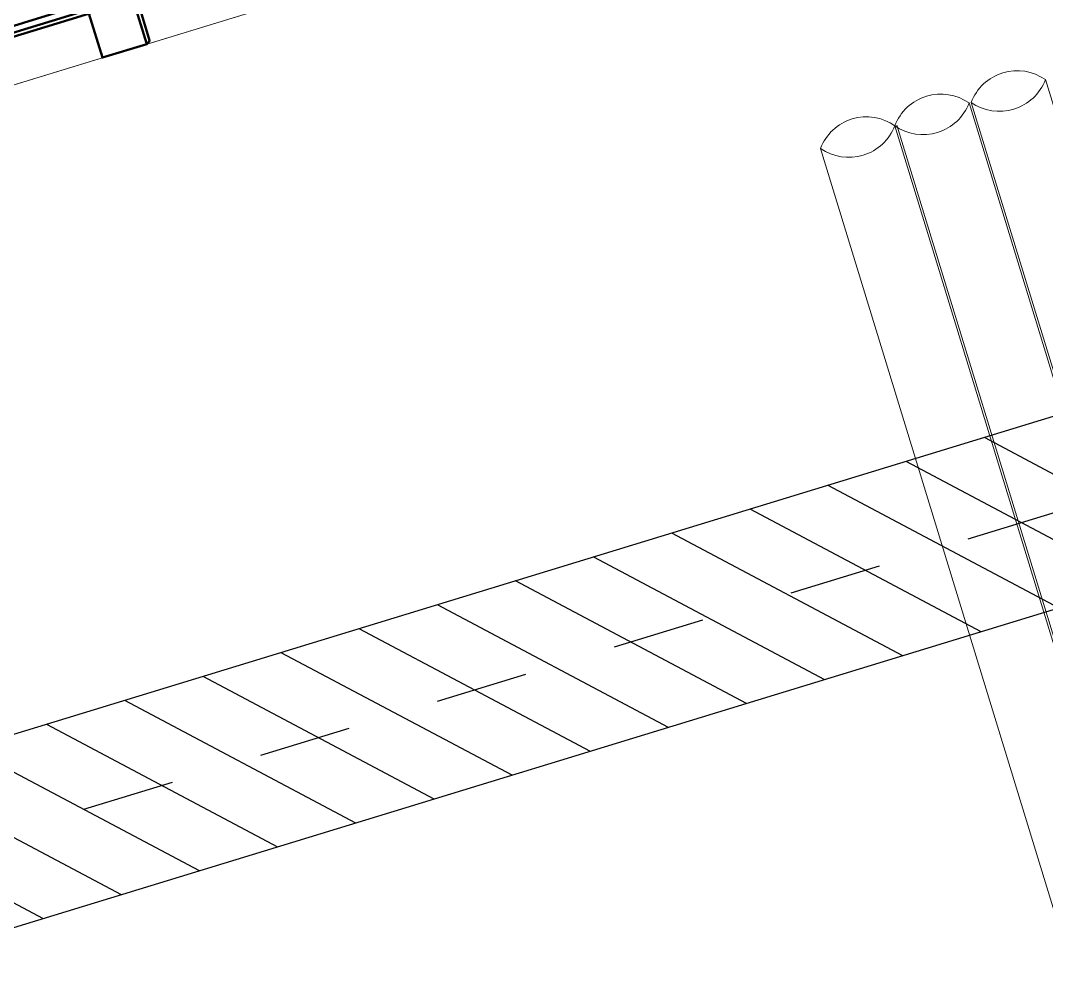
# Model space of a CAD drawing. Header units: inches. Extents: x 543393 to 2689207, y 1841861 to 9121372.
# Drawn here: x 547520.957 to 547522.066, y 1841966.557 to 1841967.59 of the extents above; entities that cross this region are included whole.
import ezdxf

# ---------------------------------------------------------------- set-up
doc = ezdxf.new("R2010")
doc.units = ezdxf.units.IN
doc.header["$MEASUREMENT"] = 0
doc.linetypes.add('ACAD_ISO04W100', pattern=[30, 24, -3, 0, -3])
for name, color, linetype in [('02 Xref HH1 MBXD$0$0.0', 4, 'Continuous'), ('02 Xref HH1 MBXD$0$02', 8, 'Continuous'), ('CENTER', 8, 'ACAD_ISO04W100')]:
    doc.layers.add(name, color=color, linetype=linetype)
doc.layers.add('Kich thuoc', color=8, linetype='Continuous', lineweight=18)
doc.layers.add('MUONG2', color=9, linetype='Continuous', lineweight=9)

# ---------------------------------------------------------------- blocks, each defined once
blk = doc.blocks.new('Dan AC 220')
for points in [[(28.83169759936936, 958.9365005858708), (3787.960592783507, 958.9365005858708), (3787.960592783507, 3.936500585870817), (28.83169759936936, 3.936500585870817)], [(28.83169759937054, 3.936500585824973), (3788.831697599371, 3.936500585825002), (3788.831697599371, 958.936500585825), (28.83169759937054, 958.936500585825)]]:
    blk.add_lwpolyline(points, close=True)
at = {"lineweight": 50}
for points in [[(1037.939346324583, 958.9365005858708), (1035.233963888324, 957.5838093677303), (1033.881272670194, 956.2311181495897), (1033.881272670194, 919.7084552600281), (1032.528581452065, 915.6503816056065), (1027.117816579543, 912.9449991694419), (991.9478449081507, 912.9449991694419), (989.2424624718915, 911.5923079513013), (987.8897712537619, 910.2396167331608), (987.8897712537619, 908.8869255150203), (1037.939346324583, 908.8869255150203), (1037.939346324583, 958.9365005858708), (1087.988921395405, 958.9365005858708), (1087.988921395405, 908.8869255150203)], [(78.88127267019081, 904.8288518605987), (3737.911017712682, 904.8288518605987)], [(128.9308477410123, 908.8869255150203), (3687.861442641861, 908.8869255150203)]]:
    blk.add_lwpolyline(points, dxfattribs=at)
blk.add_lwpolyline([(1258.428014879824, 895.3600133337313), (1257.075323661695, 898.0653957700124), (1255.722632443565, 898.0653957700124), (1097.457759922319, 898.0653957700124), (1094.752377486057, 898.0653957700124), (1094.752377486057, 895.3600133337313), (1094.752377486057, 734.3897583761718), (1094.752377486057, 733.0370671580313), (1097.457759922319, 731.6843759398907), (1255.722632443565, 731.6843759398907), (1257.075323661695, 733.0370671580313), (1258.428014879824, 734.3897583761718)], close=True, dxfattribs=at)
blk = doc.blocks.new('NDK1')
at = {"layer": '02 Xref HH1 MBXD$0$02'}
h = blk.add_hatch(dxfattribs=at)
h.set_pattern_fill('ANSI31', color=256, scale=500, angle=-90.00000000000001)
h.set_pattern_definition([(315, (239317.2439360879, 83243.51714219354), (44.19417382415923, 44.19417382415921), [])])
h.paths.add_polyline_path([(239417.2439360879, 58543.51714219354), (239417.2439360879, 58343.51714219354), (245417.2439360879, 58343.51714219354), (245417.2439360879, 58543.51714219354)])
at = {"layer": '02 Xref HH1 MBXD$0$0.0'}
for p, q in [((245417.2439360879, 58543.51714219354), (239417.2439360879, 58543.51714219354)), ((245417.2439360879, 58343.51714219354), (239417.2439360879, 58343.51714219354))]:
    blk.add_line(p, q, dxfattribs=at)
at = {"layer": 'CENTER', "color": 8, "ltscale": 0.015}
blk.add_line((250949.4446649298, 58443.5171421936), (238709.3855222972, 58443.5171421936), dxfattribs=at)
at = {"layer": 'MUONG2', "lineweight": 20}
for p, q in [((240723.993771348, 57992.91104755181), (240723.9937713483, 58894.12323683561)), ((240807.9937713483, 57992.91104755181), (240807.9937713483, 58894.12323683579)), ((240807.9937713481, 57992.91104755158), (240807.9937713483, 58894.12323683573)), ((240810.3561164937, 57992.91104755175), (240810.356116494, 58894.12323683556)), ((240891.9937713483, 57992.91104755158), (240891.9937713485, 58894.12323683573)), ((240894.3561164939, 57992.91104755175), (240894.3561164942, 58894.12323683556)), ((240894.3561164939, 57992.91104755175), (240894.356116494, 58894.12323683573)), ((240978.3561164941, 57992.91104755175), (240978.3561164942, 58894.12323683573))]:
    blk.add_line(p, q, dxfattribs=at)
for centre, start, end in [((240765.9937713488, 57960.18009105491), 37.92958899119797, 142.070411008802), ((240852.3561164945, 57960.18009105485), 37.92958899119797, 142.070411008802), ((240936.3561164947, 57960.18009105485), 37.92958899119797, 142.070411008802), ((240765.9937713488, 58025.64200404732), 217.929588991198, 322.0704110088021), ((240852.3561164945, 58025.64200404726), 217.929588991198, 322.0704110088021), ((240936.3561164947, 58025.64200404726), 217.929588991198, 322.0704110088021)]:
    blk.add_arc(centre, 53.24768082421501, start, end, dxfattribs=at)
blk.add_blockref('Dan AC 220', (240604.3766857077, 56712.69696546585))

msp = doc.modelspace()

# ---------------------------------------------------------------- block references
at = {"layer": 'Kich thuoc', "xscale": 0.001, "yscale": 0.001, "zscale": 0.001, "rotation": 197.0123114188912}
msp.add_blockref('NDK1', (547735.2882945249, 1842093.41127151), dxfattribs=at)

doc.saveas('drawing.dxf')
